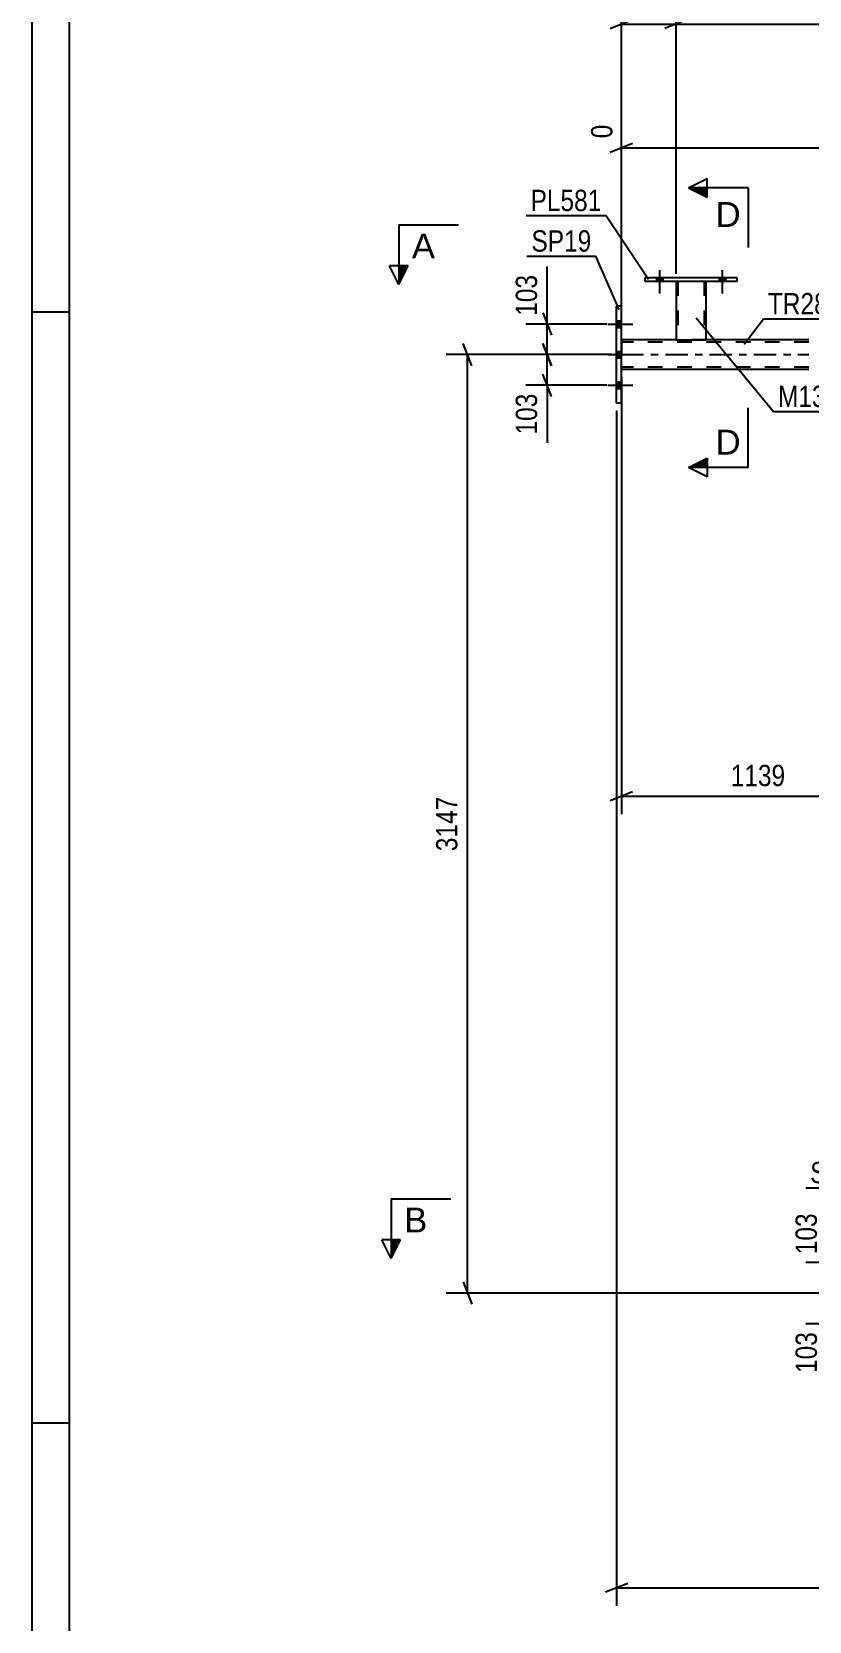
# Model space of a CAD drawing. Header units: millimetres. Extents: x 0 to 841, y 0 to 594.
# Drawn here: x 0 to 104.2, y 271.5 to 484.6 of the extents above; entities that cross this region are included whole.
import ezdxf

# ---------------------------------------------------------------- set-up
doc = ezdxf.new("R2010")
doc.units = ezdxf.units.MM
doc.linetypes.add('DXK_LINE_DOT2', pattern=[3.9198, 1.9599, -1.9599])
doc.linetypes.add('DXK_LINE_DOT3', pattern=[5.9187, 2.979, -0.9799, 0.9799, -0.9799])
doc.styles.add('Arial', font='ARIAL.TTF', dxfattribs={"height": 0.2})
doc.styles.add('Arial Narrow', font='ARIALN.TTF', dxfattribs={"height": 0.2})

# ---------------------------------------------------------------- blocks, each defined once
blk = doc.blocks.new('Unknown-815137511-1135 - 13993')
at = {"color": 5, "linetype": 'Continuous'}
for p, q in [((0, 594), (0, 0)), ((5, 589), (5, 5)), ((5, 447), (0, 447)), ((5, 298), (0, 298))]:
    blk.add_line(p, q, dxfattribs=at)
blk = doc.blocks.new('Bolt-815137511-3641 - 3456')
at = {"linetype": 'Continuous'}
for points in [[(79.02, 444.97), (79.02, 445.85), (78.38, 445.85), (78.38, 444.97)], [(79.02, 444.97), (79.02, 445.85), (78.38, 445.85), (78.38, 444.97)], [(79.02, 444.97), (79.02, 445.85), (78.38, 445.85), (78.38, 444.97)], [(79.02, 440.87), (79.02, 441.75), (78.38, 441.75), (78.38, 440.87)], [(79.02, 440.87), (79.02, 441.75), (78.38, 441.75), (78.38, 440.87)], [(79.02, 436.77), (79.02, 437.65), (78.38, 437.65), (78.38, 436.77)], [(79.02, 436.77), (79.02, 437.65), (78.38, 437.65), (78.38, 436.77)], [(79.02, 436.77), (79.02, 437.65), (78.38, 437.65), (78.38, 436.77)]]:
    blk.add_hatch(color=1, dxfattribs=at).paths.add_polyline_path(points)
at = {"color": 1, "linetype": 'Continuous'}
for p, q in [((78.38, 445.85), (79.02, 445.85)), ((78.38, 445.85), (79.02, 445.85)), ((78.38, 445.85), (79.02, 445.85)), ((77.22, 445.41), (80.54, 445.41)), ((77.22, 445.41), (80.54, 445.41)), ((77.22, 445.41), (80.54, 445.41)), ((78.38, 444.97), (79.02, 444.97)), ((78.38, 444.97), (79.02, 444.97)), ((78.38, 444.97), (79.02, 444.97)), ((77.22, 441.31), (80.54, 441.31)), ((77.22, 441.31), (80.54, 441.31)), ((78.38, 441.75), (79.02, 441.75)), ((78.38, 441.75), (79.02, 441.75)), ((78.38, 440.87), (79.02, 440.87)), ((78.38, 440.87), (79.02, 440.87)), ((77.22, 437.21), (80.54, 437.21)), ((77.22, 437.21), (80.54, 437.21)), ((77.22, 437.21), (80.54, 437.21)), ((78.38, 437.65), (79.02, 437.65)), ((78.38, 437.65), (79.02, 437.65)), ((78.38, 437.65), (79.02, 437.65)), ((78.38, 436.77), (79.02, 436.77)), ((78.38, 436.77), (79.02, 436.77)), ((78.38, 436.77), (79.02, 436.77))]:
    blk.add_line(p, q, dxfattribs=at)
blk = doc.blocks.new('Part-815137511-3756 - 3456')
at = {"color": 2, "linetype": 'Continuous'}
for p, q in [((86.35, 443.31), (79.02, 443.31)), ((104.15, 443.31), (90.35, 443.31)), ((104.15, 439.31), (79.02, 439.31))]:
    blk.add_line(p, q, dxfattribs=at)
at = {"color": 7, "linetype": 'DXK_LINE_DOT2'}
for p, q in [((79.02, 443.31), (79.02, 439.31)), ((104.15, 442.99), (79.02, 442.99)), ((90.35, 443.31), (86.35, 443.31)), ((104.15, 439.63), (79.02, 439.63))]:
    blk.add_line(p, q, dxfattribs=at)
at = {"color": 7, "linetype": 'DXK_LINE_DOT3'}
blk.add_line((79.02, 441.31), (104.15, 441.31), dxfattribs=at)
blk = doc.blocks.new('Part-815137511-3918 - 3456')
at = {"color": 2, "linetype": 'Continuous'}
for p, q in [((86.35, 451.15), (86.35, 443.31)), ((90.35, 451.15), (90.35, 443.31)), ((86.35, 443.31), (90.35, 443.31))]:
    blk.add_line(p, q, dxfattribs=at)
at = {"color": 7, "linetype": 'DXK_LINE_DOT2'}
for p, q in [((86.35, 451.15), (90.35, 451.15)), ((86.35, 451.15), (86.35, 451.15)), ((86.35, 451.15), (86.35, 451.15)), ((86.59, 451.15), (86.59, 443.31)), ((90.11, 451.15), (90.11, 443.31)), ((90.35, 451.15), (90.35, 451.15)), ((90.35, 451.15), (90.35, 451.15)), ((90.05, 443.31), (90.09, 443.31)), ((90.05, 443.31), (90.09, 443.31)), ((90.09, 443.31), (90.11, 443.31)), ((90.09, 443.31), (90.11, 443.31))]:
    blk.add_line(p, q, dxfattribs=at)
blk = doc.blocks.new('Part-815137511-3891 - 3456')
at = {"color": 2, "linetype": 'Continuous'}
for p, q in [((78.38, 434.81), (78.38, 447.81)), ((79.02, 447.81), (78.38, 447.81)), ((79.02, 434.81), (79.02, 447.81)), ((79.02, 434.81), (78.38, 434.81))]:
    blk.add_line(p, q, dxfattribs=at)
blk = doc.blocks.new('Part-815137511-3923 - 3456')
at = {"color": 2, "linetype": 'Continuous'}
for p, q in [((82.15, 451.63), (82.15, 451.15)), ((94.55, 451.63), (82.15, 451.63)), ((82.15, 451.15), (94.55, 451.15)), ((94.55, 451.15), (94.55, 451.63))]:
    blk.add_line(p, q, dxfattribs=at)
blk = doc.blocks.new('Bolt-815137511-3924 - 3456')
at = {"linetype": 'Continuous'}
for points in [[(83.71, 451.15), (84.59, 451.15), (84.59, 451.63), (83.71, 451.63)], [(92.11, 451.15), (92.99, 451.15), (92.99, 451.63), (92.11, 451.63)]]:
    blk.add_hatch(color=1, dxfattribs=at).paths.add_polyline_path(points)
at = {"color": 1, "linetype": 'Continuous'}
for p, q in [((84.15, 452.63), (84.15, 449.51)), ((92.55, 452.63), (92.55, 449.51)), ((83.71, 451.63), (83.71, 451.15)), ((84.59, 451.63), (84.59, 451.15)), ((92.11, 451.63), (92.11, 451.15)), ((92.99, 451.63), (92.99, 451.15))]:
    blk.add_line(p, q, dxfattribs=at)
blk = doc.blocks.new('Bolt-815137511-3925 - 3456')
at = {"linetype": 'Continuous'}
for points in [[(83.71, 451.15), (84.59, 451.15), (84.59, 451.63), (83.71, 451.63)], [(92.11, 451.15), (92.99, 451.15), (92.99, 451.63), (92.11, 451.63)]]:
    blk.add_hatch(color=1, dxfattribs=at).paths.add_polyline_path(points)
at = {"color": 1, "linetype": 'Continuous'}
for p, q in [((84.15, 452.63), (84.15, 449.51)), ((92.55, 452.63), (92.55, 449.51)), ((83.71, 451.63), (83.71, 451.15)), ((84.59, 451.63), (84.59, 451.15)), ((92.11, 451.63), (92.11, 451.15)), ((92.99, 451.63), (92.99, 451.15))]:
    blk.add_line(p, q, dxfattribs=at)
blk = doc.blocks.new('StraightDimension-815137511-4146 - 3456')
at = {"color": 7, "linetype": 'Continuous'}
for p, q in [((105.98, 316.95), (107.18, 313.95)), ((114.01, 315.45), (103.73, 315.45)), ((106.58, 311.35), (106.58, 315.45)), ((114.01, 311.35), (103.73, 311.35)), ((107.18, 309.85), (105.98, 312.85))]:
    blk.add_line(p, q, dxfattribs=at)
at = {"color": 0}
blk.add_wipeout([(105.83, 310.82), (101.63, 310.82), (101.63, 304.14), (105.83, 304.14)], dxfattribs=at)
at = {"color": 7, "linetype": 'Continuous'}
blk.add_line((106.58, 311.35), (106.58, 303.61), dxfattribs=at)
blk.add_line((106.58, 311.35), (106.58, 303.61), dxfattribs=at)
at = {"color": 3, "style": 'Arial Narrow'}
blk.add_text('103', height=2.863, rotation=90.0002, dxfattribs=at).set_placement((105.23, 304.74))
blk = doc.blocks.new('StraightDimension-815137511-4222 - 3456')
at = {"color": 7, "linetype": 'Continuous'}
for p, q in [((149.66, 440.31), (149.66, 477.64)), ((79.02, 448.81), (79.02, 472.15)), ((80.52, 469.63), (77.52, 468.43)), ((79.02, 469.03), (149.66, 469.03)), ((148.16, 468.43), (151.16, 469.63))]:
    blk.add_line(p, q, dxfattribs=at)
at = {"color": 0, "linetype": 'Continuous'}
for points in [[(149.06, 478.24), (144.86, 478.24), (144.86, 469.73), (149.06, 469.73)], [(78.42, 472.75), (74.22, 472.75), (74.22, 469.73), (78.42, 469.73)]]:
    blk.add_wipeout(points, dxfattribs=at)
at = {"color": 0}
blk.add_wipeout([(118.59, 469.78), (118.59, 473.98), (110.08, 473.98), (110.08, 469.78)], dxfattribs=at)
at = {"color": 3, "linetype": 'Continuous', "style": 'Arial Narrow'}
for s, height, p in [('1990', 2.863, (148.46, 470.33)), ('0', 2.86, (77.82, 470.33))]:
    blk.add_text(s, height=height, rotation=90.0002, dxfattribs=at).set_placement(p)
at = {"color": 3, "style": 'Arial Narrow'}
blk.add_text('1990', height=2.863, dxfattribs=at).set_placement((110.68, 470.38))
blk = doc.blocks.new('StraightDimension-815137511-4211 - 3456')
at = {"color": 7, "linetype": 'Continuous'}
for p, q in [((79.02, 438.31), (79.02, 379.69)), ((115.65, 319.09), (115.65, 384.94)), ((80.52, 382.69), (77.52, 381.49)), ((79.02, 382.09), (115.65, 382.09)), ((114.15, 381.49), (117.15, 382.69))]:
    blk.add_line(p, q, dxfattribs=at)
at = {"color": 0}
blk.add_wipeout([(101.59, 382.84), (101.59, 387.04), (93.08, 387.04), (93.08, 382.84)], dxfattribs=at)
at = {"color": 3, "style": 'Arial Narrow'}
blk.add_text('1139', height=2.863, dxfattribs=at).set_placement((93.68, 383.44))
blk = doc.blocks.new('StraightDimension-815137511-4119 - 3456')
at = {"color": 7, "linetype": 'Continuous'}
for p, q in [((77.7, 441.31), (66.23, 441.31)), ((68.48, 442.81), (69.68, 439.81)), ((69.08, 437.21), (69.08, 441.31)), ((77.08, 437.21), (66.23, 437.21)), ((69.68, 435.71), (68.48, 438.71))]:
    blk.add_line(p, q, dxfattribs=at)
at = {"color": 0}
blk.add_wipeout([(68.33, 436.68), (64.13, 436.68), (64.13, 430), (68.33, 430)], dxfattribs=at)
at = {"color": 7, "linetype": 'Continuous'}
blk.add_line((69.08, 437.21), (69.08, 429.47), dxfattribs=at)
blk.add_line((69.08, 437.21), (69.08, 429.47), dxfattribs=at)
at = {"color": 3, "style": 'Arial Narrow'}
blk.add_text('103', height=2.863, rotation=90.0002, dxfattribs=at).set_placement((67.73, 430.6))
blk = doc.blocks.new('StraightDimension-815137511-4132 - 3456')
at = {"color": 7, "linetype": 'Continuous'}
for p, q in [((68.48, 446.91), (69.68, 443.91)), ((77.08, 445.41), (66.23, 445.41)), ((69.08, 441.31), (69.08, 445.41)), ((77.7, 441.31), (66.23, 441.31)), ((69.68, 439.81), (68.48, 442.81))]:
    blk.add_line(p, q, dxfattribs=at)
at = {"color": 0}
blk.add_wipeout([(68.33, 452.62), (64.13, 452.62), (64.13, 445.93), (68.33, 445.93)], dxfattribs=at)
at = {"color": 7, "linetype": 'Continuous'}
blk.add_line((69.08, 445.41), (69.08, 453.14), dxfattribs=at)
blk.add_line((69.08, 445.41), (69.08, 453.14), dxfattribs=at)
at = {"color": 3, "style": 'Arial Narrow'}
blk.add_text('103', height=2.863, rotation=90.0002, dxfattribs=at).set_placement((67.73, 446.53))
blk = doc.blocks.new('StraightDimension-815137511-4154 - 3456')
at = {"color": 7, "linetype": 'Continuous'}
for p, q in [((105.98, 321.05), (107.18, 318.05)), ((114.01, 319.55), (103.73, 319.55)), ((106.58, 315.45), (106.58, 319.55)), ((107.18, 313.95), (105.98, 316.95)), ((114.01, 315.45), (103.73, 315.45))]:
    blk.add_line(p, q, dxfattribs=at)
at = {"color": 0}
blk.add_wipeout([(105.83, 326.76), (101.63, 326.76), (101.63, 320.07), (105.83, 320.07)], dxfattribs=at)
at = {"color": 7, "linetype": 'Continuous'}
blk.add_line((106.58, 319.55), (106.58, 327.28), dxfattribs=at)
blk.add_line((106.58, 319.55), (106.58, 327.28), dxfattribs=at)
at = {"color": 3, "style": 'Arial Narrow'}
blk.add_text('103', height=2.863, rotation=90.0002, dxfattribs=at).set_placement((105.23, 320.67))
blk = doc.blocks.new('StraightDimension-815137511-4545 - 3456')
at = {"color": 7, "linetype": 'Continuous'}
for p, q in [((78.38, 433.81), (78.38, 273.53)), ((79.88, 276.53), (76.88, 275.33)), ((78.38, 275.93), (741.25, 275.93))]:
    blk.add_line(p, q, dxfattribs=at)
blk = doc.blocks.new('StraightDimension-815137511-4872 - 3456')
at = {"color": 7, "linetype": 'Continuous'}
for p, q in [((77.38, 441.31), (55.55, 441.31)), ((59, 439.81), (57.8, 442.81)), ((58.4, 315.45), (58.4, 441.31)), ((57.8, 316.95), (59, 313.95)), ((114.01, 315.45), (55.55, 315.45))]:
    blk.add_line(p, q, dxfattribs=at)
at = {"color": 0}
blk.add_wipeout([(57.65, 382.63), (53.45, 382.63), (53.45, 374.12), (57.65, 374.12)], dxfattribs=at)
at = {"color": 3, "style": 'Arial Narrow'}
blk.add_text('3147', height=2.863, rotation=90.0002, dxfattribs=at).set_placement((57.05, 374.72))
blk = doc.blocks.new('StraightDimension-815137511-11089 - 3456')
at = {"color": 7, "linetype": 'Continuous'}
for p, q in [((86.35, 452.15), (86.35, 496.94)), ((128.48, 452.15), (128.48, 494.26)), ((87.85, 486.25), (84.85, 485.05)), ((126.98, 485.05), (129.98, 486.25)), ((86.35, 485.65), (128.48, 485.65))]:
    blk.add_line(p, q, dxfattribs=at)
at = {"color": 0, "linetype": 'Continuous'}
blk.add_wipeout([(127.88, 494.86), (123.68, 494.86), (123.68, 486.35), (127.88, 486.35)], dxfattribs=at)
at = {"color": 0}
blk.add_wipeout([(111.67, 486.4), (111.67, 490.6), (103.16, 490.6), (103.16, 486.4)], dxfattribs=at)
at = {"color": 3, "linetype": 'Continuous', "style": 'Arial Narrow'}
blk.add_text('1460', height=2.863, rotation=90.0002, dxfattribs=at).set_placement((127.28, 486.95))
at = {"color": 3, "style": 'Arial Narrow'}
blk.add_text('1277', height=2.863, dxfattribs=at).set_placement((103.76, 487))
blk = doc.blocks.new('StraightDimension-815137511-11090 - 3456')
at = {"color": 7, "linetype": 'Continuous'}
for p, q in [((86.35, 452.15), (86.35, 496.94)), ((79.02, 444.31), (79.02, 488.78)), ((77.52, 485.05), (80.52, 486.25)), ((87.85, 486.25), (84.85, 485.05)), ((79.02, 485.65), (86.35, 485.65))]:
    blk.add_line(p, q, dxfattribs=at)
at = {"color": 0}
blk.add_wipeout([(86.02, 486.4), (86.02, 490.6), (79.34, 490.6), (79.34, 486.4)], dxfattribs=at)
at = {"color": 0, "linetype": 'Continuous'}
for points in [[(85.75, 497.54), (81.55, 497.54), (81.55, 490.85), (85.75, 490.85)], [(78.42, 489.38), (74.22, 489.38), (74.22, 486.35), (78.42, 486.35)]]:
    blk.add_wipeout(points, dxfattribs=at)
at = {"color": 3, "linetype": 'Continuous', "style": 'Arial Narrow'}
for s, height, p in [('183', 2.863, (85.15, 491.45)), ('0', 2.86, (77.82, 486.95))]:
    blk.add_text(s, height=height, rotation=90.0002, dxfattribs=at).set_placement(p)
at = {"color": 3, "style": 'Arial Narrow'}
blk.add_text('183', height=2.863, dxfattribs=at).set_placement((79.94, 487))
blk = doc.blocks.new('Mark-815137511-3752 - 3456')
at = {"color": 0}
blk.add_wipeout([(108.52, 446.71), (108.52, 449.71), (98.66, 449.71), (98.66, 446.71)], dxfattribs=at)
blk.add_wipeout([(108.52, 446.71), (108.52, 449.71), (98.66, 449.71), (98.66, 446.71)], dxfattribs=at)
at = {"color": 30, "linetype": 'Continuous'}
for p, q in [((95.5, 442.73), (98.06, 446.11)), ((98.06, 446.11), (109.12, 446.11))]:
    blk.add_line(p, q, dxfattribs=at)
at = {"color": 3, "style": 'Arial Narrow'}
blk.add_text('TR281', height=2.863, dxfattribs=at).set_placement((98.66, 446.71))
blk = doc.blocks.new('Mark-815137511-3768 - 3456')
at = {"color": 0}
blk.add_wipeout([(112.37, 330.19), (112.37, 333.19), (104.33, 333.19), (104.33, 330.19)], dxfattribs=at)
blk.add_wipeout([(112.37, 330.19), (112.37, 333.19), (104.33, 333.19), (104.33, 330.19)], dxfattribs=at)
at = {"color": 30, "linetype": 'Continuous'}
for p in [(103.73, 329.59), (115.36, 320.81)]:
    blk.add_line(p, (112.97, 329.59), dxfattribs=at)
at = {"color": 3, "style": 'Arial Narrow'}
blk.add_text('SP19', height=2.863, dxfattribs=at).set_placement((104.33, 330.19))
blk = doc.blocks.new('SectionMark-815137511-5193 - 3456')
at = {"color": 6, "linetype": 'Continuous'}
for p, q in [((48.15, 328.09), (48.15, 320.09)), ((48.15, 320.09), (46.9, 322.59))]:
    blk.add_line(p, q, dxfattribs=at)
at = {"color": 0, "linetype": 'Continuous'}
blk.add_wipeout([(53.01, 323.59), (53.01, 327.09), (49.9, 327.09), (49.9, 323.59)], dxfattribs=at)
at = {"linetype": 'Continuous'}
blk.add_hatch(color=6, dxfattribs=at).paths.add_polyline_path([(48.15, 322.59), (49.4, 322.59), (48.15, 320.09)])
at = {"color": 6, "linetype": 'Continuous'}
for p, q in [((48.15, 328.09), (56.15, 328.09)), ((49.4, 322.59), (46.9, 322.59)), ((48.15, 320.09), (49.4, 322.59))]:
    blk.add_line(p, q, dxfattribs=at)
at = {"color": 3, "linetype": 'Continuous', "style": 'Arial'}
blk.add_text('B', height=3.34, dxfattribs=at).set_placement((49.9, 323.59))
blk = doc.blocks.new('Mark-815137511-3887 - 3456')
at = {"color": 0}
blk.add_wipeout([(75.01, 455.13), (75.01, 458.13), (66.97, 458.13), (66.97, 455.13)], dxfattribs=at)
blk.add_wipeout([(75.01, 455.13), (75.01, 458.13), (66.97, 458.13), (66.97, 455.13)], dxfattribs=at)
at = {"color": 30, "linetype": 'Continuous'}
for p in [(66.37, 454.53), (78.74, 447.36)]:
    blk.add_line(p, (75.61, 454.53), dxfattribs=at)
at = {"color": 3, "style": 'Arial Narrow'}
blk.add_text('SP19', height=2.863, dxfattribs=at).set_placement((66.97, 455.13))
blk = doc.blocks.new('Mark-815137511-3914 - 3456')
at = {"color": 0}
blk.add_wipeout([(110.06, 434.28), (110.06, 437.28), (100.01, 437.28), (100.01, 434.28)], dxfattribs=at)
blk.add_wipeout([(110.06, 434.28), (110.06, 437.28), (100.01, 437.28), (100.01, 434.28)], dxfattribs=at)
at = {"color": 30, "linetype": 'Continuous'}
for p, q in [((89.06, 446.27), (99.41, 433.68)), ((99.41, 433.68), (110.66, 433.68))]:
    blk.add_line(p, q, dxfattribs=at)
at = {"color": 3, "style": 'Arial Narrow'}
blk.add_text('M1362', height=2.863, dxfattribs=at).set_placement((100.01, 434.28))
blk = doc.blocks.new('Mark-815137511-3919 - 3456')
at = {"color": 0}
blk.add_wipeout([(76.36, 460.56), (76.36, 463.56), (66.85, 463.56), (66.85, 460.56)], dxfattribs=at)
blk.add_wipeout([(76.36, 460.56), (76.36, 463.56), (66.85, 463.56), (66.85, 460.56)], dxfattribs=at)
at = {"color": 30, "linetype": 'Continuous'}
for p in [(66.25, 459.96), (82.66, 451.4)]:
    blk.add_line(p, (76.96, 459.96), dxfattribs=at)
at = {"color": 3, "style": 'Arial Narrow'}
blk.add_text('PL581', height=2.863, dxfattribs=at).set_placement((66.85, 460.56))
blk = doc.blocks.new('SectionMark-815137511-5187 - 3456')
at = {"color": 6, "linetype": 'Continuous'}
for p, q in [((49.19, 458.71), (49.19, 450.71)), ((49.19, 450.71), (47.94, 453.21))]:
    blk.add_line(p, q, dxfattribs=at)
at = {"color": 0, "linetype": 'Continuous'}
blk.add_wipeout([(54.05, 454.21), (54.05, 457.71), (50.94, 457.71), (50.94, 454.21)], dxfattribs=at)
at = {"linetype": 'Continuous'}
blk.add_hatch(color=6, dxfattribs=at).paths.add_polyline_path([(49.19, 453.21), (50.44, 453.21), (49.19, 450.71)])
at = {"color": 6, "linetype": 'Continuous'}
for p, q in [((49.19, 458.71), (57.19, 458.71)), ((50.44, 453.21), (47.94, 453.21)), ((49.19, 450.71), (50.44, 453.21))]:
    blk.add_line(p, q, dxfattribs=at)
at = {"color": 3, "linetype": 'Continuous', "style": 'Arial'}
blk.add_text('A', height=3.34, dxfattribs=at).set_placement((50.94, 454.21))
blk = doc.blocks.new('SectionMark-815137511-5195 - 3456')
at = {"linetype": 'Continuous'}
for points in [[(90.52, 463.69), (90.52, 462.44), (88.02, 463.69)], [(90.52, 427.41), (90.52, 426.16), (88.02, 426.16)]]:
    blk.add_hatch(color=6, dxfattribs=at).paths.add_polyline_path(points)
at = {"color": 6, "linetype": 'Continuous'}
for p, q in [((88.02, 463.69), (90.52, 464.94)), ((90.52, 462.44), (90.52, 464.94)), ((96.02, 463.69), (88.02, 463.69)), ((88.02, 463.69), (90.52, 462.44)), ((88.02, 426.16), (90.52, 427.41)), ((90.52, 427.41), (90.52, 424.91)), ((96.02, 426.16), (88.02, 426.16)), ((90.52, 424.91), (88.02, 426.16))]:
    blk.add_line(p, q, dxfattribs=at)
at = {"color": 0, "linetype": 'Continuous'}
for points in [[(95.02, 458.44), (95.02, 461.94), (91.65, 461.94), (91.65, 458.44)], [(95.02, 427.91), (95.02, 431.41), (91.65, 431.41), (91.65, 427.91)]]:
    blk.add_wipeout(points, dxfattribs=at)
at = {"color": 6, "linetype": 'Continuous'}
for p, q in [((96.02, 463.69), (96.02, 455.69)), ((96.02, 426.16), (96.02, 434.16))]:
    blk.add_line(p, q, dxfattribs=at)
at = {"color": 3, "linetype": 'Continuous', "style": 'Arial'}
for p in [(91.65, 458.44), (91.65, 427.91)]:
    blk.add_text('D', height=3.34, dxfattribs=at).set_placement(p)

msp = doc.modelspace()

# ---------------------------------------------------------------- block references
for name in ['Unknown-815137511-1135 - 13993', 'Bolt-815137511-3924 - 3456', 'Bolt-815137511-3925 - 3456', 'Part-815137511-3923 - 3456', 'Part-815137511-3918 - 3456', 'Part-815137511-3891 - 3456', 'Bolt-815137511-3641 - 3456', 'Part-815137511-3756 - 3456']:
    msp.add_blockref(name, (0, 0))

# ---------------------------------------------------------------- next in the draw order: block references
for name in ['StraightDimension-815137511-4222 - 3456', 'StraightDimension-815137511-4211 - 3456', 'StraightDimension-815137511-4146 - 3456']:
    msp.add_blockref(name, (0, 0))

# ---------------------------------------------------------------- next in the draw order: block references
for name in ['StraightDimension-815137511-11089 - 3456', 'StraightDimension-815137511-4119 - 3456', 'StraightDimension-815137511-4154 - 3456']:
    msp.add_blockref(name, (0, 0))

# ---------------------------------------------------------------- next in the draw order: block references
for name in ['StraightDimension-815137511-4132 - 3456', 'StraightDimension-815137511-4545 - 3456']:
    msp.add_blockref(name, (0, 0))

# ---------------------------------------------------------------- next in the draw order: block references
for name in ['StraightDimension-815137511-11090 - 3456', 'StraightDimension-815137511-4872 - 3456']:
    msp.add_blockref(name, (0, 0))

# ---------------------------------------------------------------- next in the draw order: block references
for name in ['Mark-815137511-3887 - 3456', 'Mark-815137511-3752 - 3456', 'Mark-815137511-3768 - 3456']:
    msp.add_blockref(name, (0, 0))

# ---------------------------------------------------------------- next in the draw order: block references
for name in ['Mark-815137511-3919 - 3456', 'Mark-815137511-3914 - 3456', 'SectionMark-815137511-5193 - 3456']:
    msp.add_blockref(name, (0, 0))

# ---------------------------------------------------------------- next in the draw order: block references
msp.add_blockref('SectionMark-815137511-5187 - 3456', (0, 0))

# ---------------------------------------------------------------- next in the draw order: block references
msp.add_blockref('SectionMark-815137511-5195 - 3456', (0, 0))

doc.saveas('drawing.dxf')
